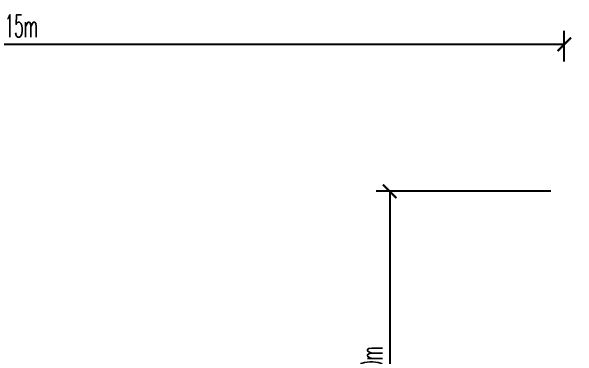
# Model space of a CAD drawing. Header units: metres. Extents: x 2200 to 70418, y 2356 to 27441.
# Drawn here: x 60911 to 64077, y 12447 to 14378 of the extents above; entities that cross this region are included whole.
import ezdxf

# ---------------------------------------------------------------- set-up
doc = ezdxf.new("R2010")
doc.units = ezdxf.units.M
doc.header["$LTSCALE"] = 0.5
doc.layers.get('Defpoints').update_dxf_attribs({"color": 140})
doc.layers.add('G-Anno-Dims', color=151, linetype='Continuous', lineweight=25)
doc.styles.add('Arch-Dim', font='romans.shx', dxfattribs={"width": 0.5})
doc.dimstyles.new('Annotative m', dxfattribs={"dimscale": 100, "dimtxt": 2.5, "dimasz": 1.5, "dimexe": 1.5, "dimexo": 1.5, "dimgap": 0.8, "dimtad": 1, "dimlfac": 0.001, "dimzin": 3, "dimdsep": 46, "dimtxsty": 'Arch-Dim', "dimblk": 'ARCHTICK', "dimcen": 2.5, "dimazin": 2, "dimtfac": 0.75, "dimtix": 1, "dimtmove": 2, "dimatfit": 3, "dimfxl": 1, "dimtolj": 1, "dimtzin": 0, "dimarcsym": 0})

# ---------------------------------------------------------------- blocks, each defined once
blk = doc.blocks.new('_ArchTick')
at = {"color": 0, "linetype": 'ByBlock', "const_width": 0.15}
blk.add_lwpolyline([(-0.5, -0.5), (0.5, 0.5)], dxfattribs=at)
blk = doc.blocks.new('*D254')
at = {"layer": 'Defpoints', "color": 0, "transparency": 16777216}
for p in [(64002, 13372), (63026.1, 11372), (64152, 11372)]:
    blk.add_point(p, dxfattribs=at)
at = {"layer": 'G-Anno-Dims', "color": 0, "lineweight": -2, "transparency": 16777216}
for p, q in [((63927, 13372), (62951.1, 13372)), ((63026.1, 13372), (63026.1, 11372)), ((64077, 11372), (62951.1, 11372))]:
    blk.add_line(p, q, dxfattribs=at)
at = {"layer": 'G-Anno-Dims', "color": 0, "lineweight": -2, "transparency": 16777216, "xscale": 75, "yscale": 75, "zscale": 75}
for p, rotation in [((63026.1, 13372), 90), ((63026.1, 11372), 270)]:
    blk.add_blockref('_ArchTick', p, dxfattribs=dict(at, rotation=rotation))
at = {"layer": 'G-Anno-Dims', "color": 0, "transparency": 16777216, "insert": (62923.6, 12372), "char_height": 125, "attachment_point": 5, "rotation": 90, "style": 'Arch-Dim'}
blk.add_mtext('\\A1;2.00m', dxfattribs=at)
blk = doc.blocks.new('*D255')
at = {"layer": 'Defpoints', "color": 0}
for p in [(64002, 14193.7), (57852, 14022), (64002, 14022)]:
    blk.add_point(p, dxfattribs=at)
at = {"layer": 'G-Anno-Dims', "color": 0, "lineweight": -2}
for p, q in [((57852, 14097), (57852, 14268.7)), ((64002, 14097), (64002, 14268.7)), ((57852, 14193.7), (64002, 14193.7))]:
    blk.add_line(p, q, dxfattribs=at)
at = {"layer": 'G-Anno-Dims', "color": 0, "lineweight": -2, "xscale": 75, "yscale": 75, "zscale": 75, "rotation": 180}
blk.add_blockref('_ArchTick', (57852, 14193.7), dxfattribs=at)
at = {"layer": 'G-Anno-Dims', "color": 0, "lineweight": -2, "xscale": 75, "yscale": 75, "zscale": 75}
blk.add_blockref('_ArchTick', (64002, 14193.7), dxfattribs=at)
at = {"layer": 'G-Anno-Dims', "color": 0, "insert": (60927, 14296.2), "char_height": 125, "attachment_point": 5, "style": 'Arch-Dim'}
blk.add_mtext('\\A1;6.15m', dxfattribs=at)

msp = doc.modelspace()

# ---------------------------------------------------------------- dimensions: what is measured, and where the dimension line sits
at = {"layer": 'G-Anno-Dims'}
dim = msp.add_linear_dim(base=(64001.97, 14193.723), p1=(57851.97, 14022), p2=(64001.97, 14022), dimstyle='Annotative m', override={"dimpost": 'm'}, dxfattribs=at)
dim.commit()
dim.dimension.update_dxf_attribs({"geometry": '*D255', "text_midpoint": (60926.97, 14296.223)})
dim = msp.add_linear_dim(base=(63026.14, 11372), p1=(64001.97, 13372), p2=(64151.97, 11372), angle=90, dimstyle='Annotative m', override={"dimpost": 'm'}, dxfattribs=at)
dim.commit()
dim.dimension.update_dxf_attribs({"geometry": '*D254', "text_midpoint": (62923.64, 12372)})

doc.saveas('drawing.dxf')
